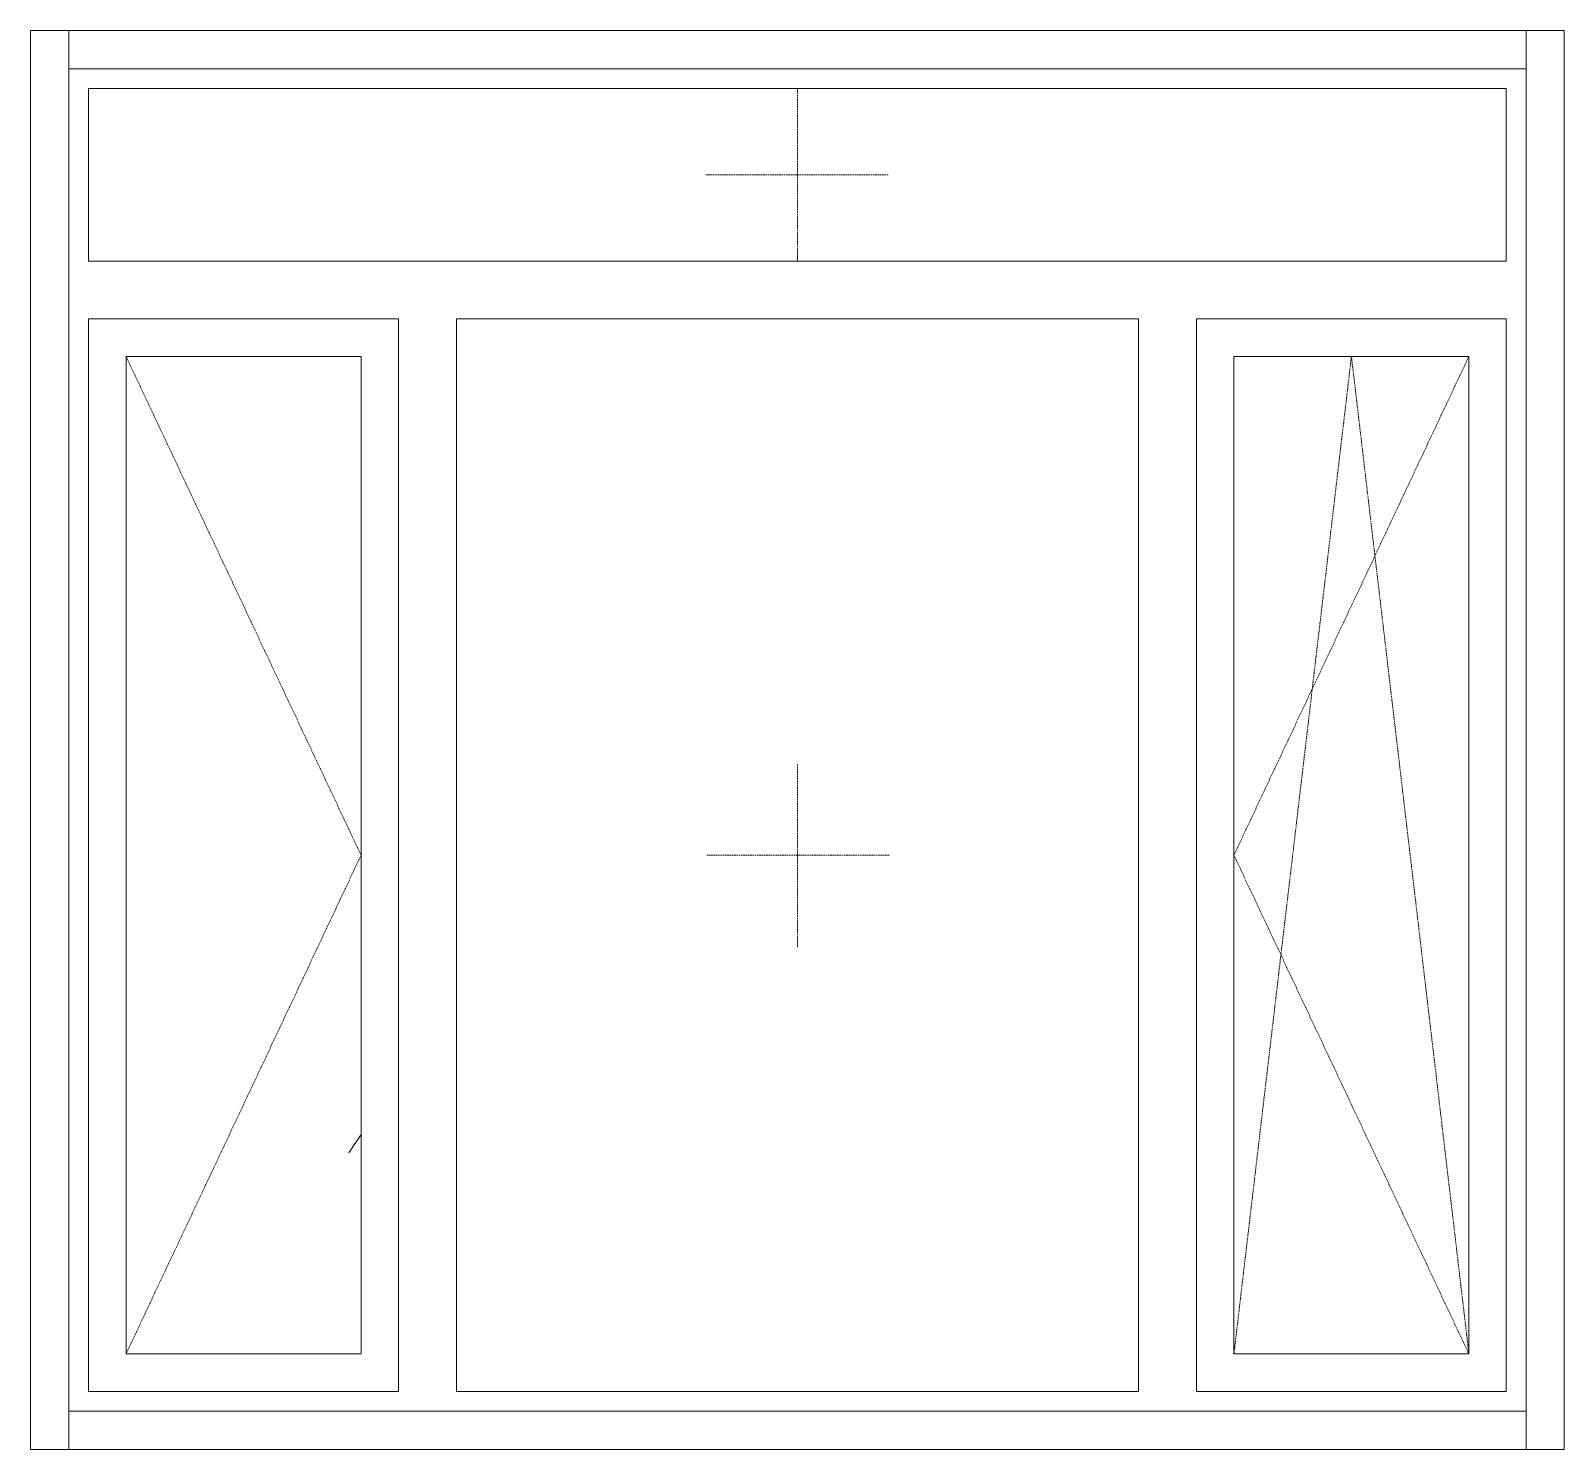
# Model space of a CAD drawing. Header units: millimetres. Extents: x -515342 to 330399, y -224905 to 507333.
# Drawn here: x 99828 to 101838, y 12878 to 14738 of the extents above; entities that cross this region are included whole.
import ezdxf

# ---------------------------------------------------------------- set-up
doc = ezdxf.new("R2010")
doc.units = ezdxf.units.MM
doc.linetypes.add('ASVP_Штриховая_ш2 п1', pattern=[3, 2, -1])
doc.layers.get('0').update_dxf_attribs({"lineweight": 0})
for name, color, linetype, lineweight in [('Витраж', 7, 'Continuous', 0), ('Окна', 7, 'Continuous', 0), ('Окна открывание', 7, 'Continuous', 0)]:
    doc.layers.add(name, color=color, linetype=linetype, lineweight=lineweight)
pattern_1 = [(236.31, (1066.07, 1244.6), (-1777.9963, -3556.002), [641.067, -5769.603]), (236.31, (1101.63, 1137.9), (-1777.9963, -3556.002), [384.64, -6026.03]), (236.31, (888.27, 1137.9), (-1777.9963, -3556.002), [384.64, -6026.03])]

# ---------------------------------------------------------------- blocks, each defined once
blk = doc.blocks.new('Окно_ПВХ_3Створки_1Фрамуга-верх - АР_Окно_ОП_1820_h_х1970_3ст2фр-в-V89-О_АР_Эскиз_Фасад 12-1 копия 1')
at = {"layer": 'Окна'}
h = blk.add_hatch(dxfattribs=at)
h.set_pattern_fill('FP_1', color=256, style=0, pattern_type=2)
h.set_pattern_definition(pattern_1)
h.paths.add_polyline_path([(-82502.3, 10935), (-82502.3, 12243), (-82810.3, 12243), (-82810.3, 10935), (-82705.4, 10935)])
h = blk.add_hatch(dxfattribs=at)
h.set_pattern_fill('FP_1', color=256, style=0, pattern_type=2)
h.set_pattern_definition(pattern_1)
h.paths.add_polyline_path([(-81131.2, 10935), (-81050.3, 10935), (-81050.3, 12243), (-81358.3, 12243), (-81358.3, 10935), (-81356.1, 10935)])
for p, q in [((-81001.3, 12594), (-82859.3, 12594)), ((-82859.3, 12594), (-82859.3, 12368)), ((-81001.3, 12368), (-81001.3, 12594)), ((-81001.3, 12368), (-82859.3, 12368)), ((-82453.3, 12292), (-82859.3, 12292)), ((-82859.3, 12292), (-82859.3, 10886)), ((-82453.3, 10886), (-82453.3, 12292)), ((-81483.3, 12292), (-82377.3, 12292)), ((-82377.3, 10886), (-82377.3, 12292)), ((-81483.3, 10886), (-81483.3, 12292)), ((-81001.3, 12292), (-81407.3, 12292)), ((-81407.3, 10886), (-81407.3, 12292)), ((-81001.3, 10886), (-81001.3, 12292)), ((-82810.3, 12243), (-82810.3, 10935)), ((-82502.3, 12243), (-82810.3, 12243)), ((-82502.3, 12243), (-82502.3, 10935)), ((-81358.3, 12243), (-81358.3, 10935)), ((-81050.3, 12243), (-81358.3, 12243)), ((-81050.3, 12243), (-81050.3, 10935)), ((-82810.3, 10935), (-82502.3, 10935)), ((-81358.3, 10935), (-81050.3, 10935)), ((-82859.3, 10886), (-82453.3, 10886)), ((-82377.3, 10886), (-81483.3, 10886)), ((-81407.3, 10886), (-81001.3, 10886))]:
    blk.add_line(p, q, dxfattribs=at)
at = {"layer": 'Окна открывание', "linetype": 'ASVP_Штриховая_ш2 п1'}
for p, q in [((-81930.3, 12368), (-81930.3, 12594)), ((-82050.3, 12481), (-81810.3, 12481)), ((-82810.3, 12243), (-82502.3, 11589)), ((-81204.3, 12243), (-81358.3, 10935)), ((-81050.3, 12243), (-81358.3, 11589)), ((-81050.3, 10935), (-81204.3, 12243)), ((-81930.3, 11469), (-81930.3, 11709)), ((-82502.3, 11589), (-82810.3, 10935)), ((-81810.3, 11589), (-82050.3, 11589)), ((-81358.3, 11589), (-81050.3, 10935))]:
    blk.add_line(p, q, dxfattribs=at)
blk = doc.blocks.new('Прямоугольный импост - АР_Откос_Металлический_50х330 Коричневый Правый-9899920-О_АР_Эскиз_Фасад 12-1 копия 1')
at = {"layer": 'Витраж'}
for p, q in [((-6359.2, 2570), (-6359.2, 2620)), ((-6359.2, 2620), (-4449.2, 2620)), ((-4449.2, 2620), (-4449.2, 2570)), ((-6359.2, 2570), (-4449.2, 2570))]:
    blk.add_line(p, q, dxfattribs=at)
blk = doc.blocks.new('Прямоугольный импост - АР_Откос_Металлический_50х330 Коричневый Левый-9899774-О_АР_Эскиз_Фасад 12-1 копия 1')
at = {"layer": 'Витраж'}
for p, q in [((-6359.2, 760), (-6359.2, 810)), ((-4449.2, 810), (-6359.2, 810)), ((-4449.2, 810), (-4449.2, 760)), ((-4449.2, 760), (-6359.2, 760))]:
    blk.add_line(p, q, dxfattribs=at)
blk = doc.blocks.new('Прямоугольный импост - АР_Откос_Металлический_50х330 Коричневый Правый-9899919-О_АР_Эскиз_Фасад 12-1 копия 1')
at = {"layer": 'Витраж'}
for p, q in [((-4449.2, 2620), (-4399.2, 2620)), ((-4449.2, 2620), (-4449.2, 760)), ((-4399.2, 2620), (-4399.2, 760)), ((-4399.2, 760), (-4449.2, 760))]:
    blk.add_line(p, q, dxfattribs=at)
blk = doc.blocks.new('Прямоугольный импост - АР_Откос_Металлический_50х330 Коричневый Левый-9899773-О_АР_Эскиз_Фасад 12-1 копия 1')
at = {"layer": 'Витраж'}
for p, q in [((-6409.2, 2620), (-6359.2, 2620)), ((-6409.2, 760), (-6409.2, 2620)), ((-6359.2, 760), (-6359.2, 2620)), ((-6359.2, 760), (-6409.2, 760))]:
    blk.add_line(p, q, dxfattribs=at)
blk = doc.blocks.new('СД_Люблино_Фасады_rvt-1-О_АР_Эскиз_Фасад 12-1 копия 1')
at = {"layer": 'Витраж', "lineweight": 9}
for name in ['Прямоугольный импост - АР_Откос_Металлический_50х330 Коричневый Левый-9899773-О_АР_Эскиз_Фасад 12-1 копия 1', 'Прямоугольный импост - АР_Откос_Металлический_50х330 Коричневый Правый-9899920-О_АР_Эскиз_Фасад 12-1 копия 1', 'Прямоугольный импост - АР_Откос_Металлический_50х330 Коричневый Правый-9899919-О_АР_Эскиз_Фасад 12-1 копия 1', 'Прямоугольный импост - АР_Откос_Металлический_50х330 Коричневый Левый-9899774-О_АР_Эскиз_Фасад 12-1 копия 1']:
    blk.add_blockref(name, (-76526.1, 10050), dxfattribs=at)
at = {"layer": 'Окна', "lineweight": 9}
blk.add_blockref('Окно_ПВХ_3Створки_1Фрамуга-верх - АР_Окно_ОП_1820_h_х1970_3ст2фр-в-V89-О_АР_Эскиз_Фасад 12-1 копия 1', (0, 0), dxfattribs=at)

msp = doc.modelspace()

# ---------------------------------------------------------------- block references
msp.add_blockref('СД_Люблино_Фасады_rvt-1-О_АР_Эскиз_Фасад 12-1 копия 1', (182763.6864, 2067.7355))

doc.saveas('drawing.dxf')
